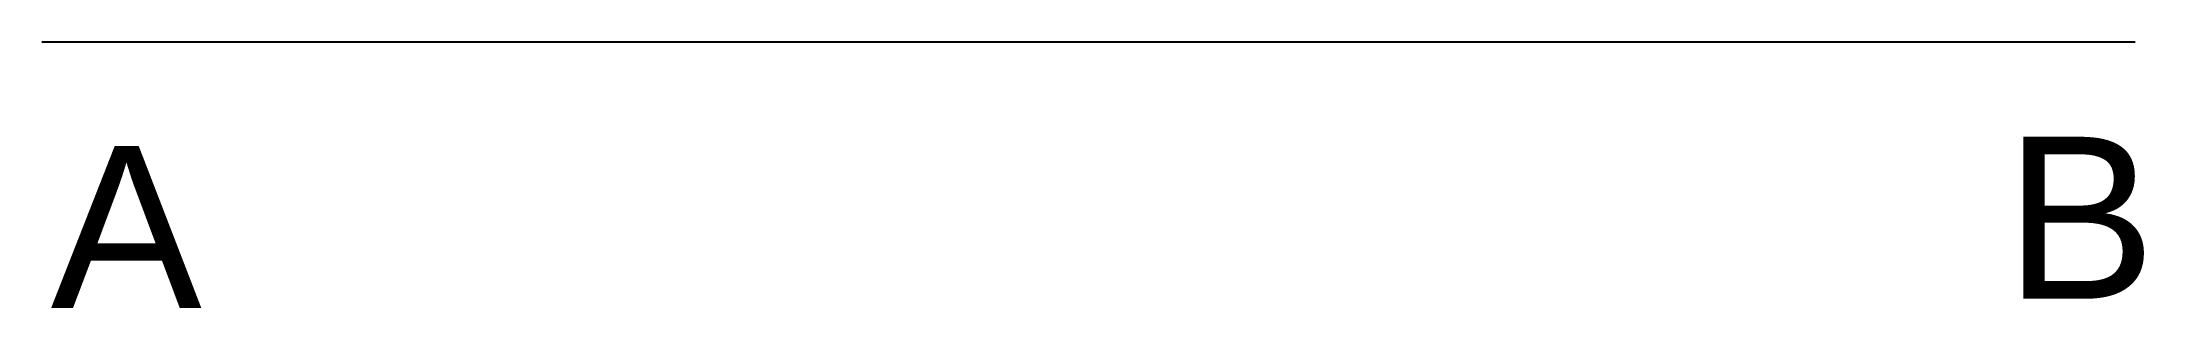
# Model space of a CAD drawing. Header units: millimetres. Extents: x 378 to 508, y 160 to 177.
import ezdxf

# ---------------------------------------------------------------- set-up
doc = ezdxf.new("R2010")
doc.units = ezdxf.units.MM

msp = doc.modelspace()

# ---------------------------------------------------------------- linework, layer by layer
msp.add_line((377.94, 176.6), (507.08, 176.6))

# ---------------------------------------------------------------- texts
at = {"char_height": 10, "attachment_point": 1}
for s, width, insert in [('{\\fArial|b0|i0|c0|p34;A}', 12.86, (378.48, 170.18)), ('{\\fArial|b0|i0|c0|p34;B}', 8.5734, (499.05, 170.75))]:
    msp.add_mtext_dynamic_manual_height_columns(s, width=width, gutter_width=12.5, heights=[0], dxfattribs=dict(at, insert=insert))

doc.saveas('drawing.dxf')
